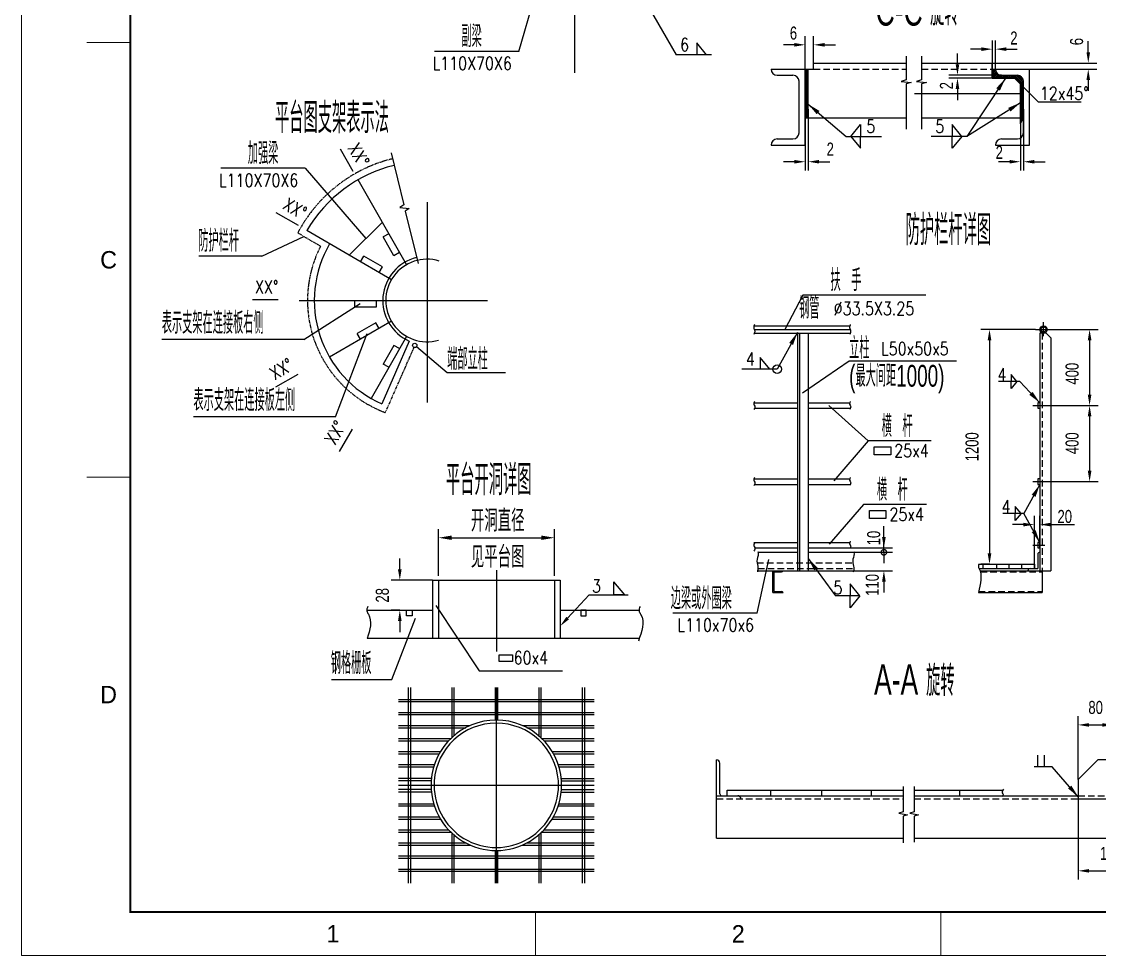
# Model space of a CAD drawing. Extents: x 148 to 221443, y -36682 to 6758.
# Drawn here: x 127405 to 132360, y -23503 to -19207 of the extents above; entities that cross this region are included whole.
import ezdxf
from ezdxf.enums import TextEntityAlignment as Align

# ---------------------------------------------------------------- set-up
doc = ezdxf.new("R2010")
doc.units = 0
doc.header["$LTSCALE"] = 10
doc.header["$MEASUREMENT"] = 0
doc.linetypes.add('HIDDENX2', pattern=[0.75, 0.5, -0.25])
doc.linetypes.add('PHANTOM', pattern=[2.5, 1.25, -0.25, 0.25, -0.25, 0.25, -0.25])
for name, color, linetype in [('1', 1, 'Continuous'), ('2', 4, 'Continuous'), ('3', 255, 'Continuous'), ('6', 4, 'PHANTOM'), ('9', 6, 'Continuous'), ('WHITE', 7, 'Continuous')]:
    doc.layers.add(name, color=color, linetype=linetype)
doc.layers.add('2（细实线）', color=3, linetype='Continuous', lineweight=20)
doc.layers.add('图框层', color=7, linetype='Continuous', lineweight=15)
doc.styles.add('DHZ', font='ascii.shx', dxfattribs={"width": 0.65, "height": 5, "bigfont": 'lytxt.shx'})
doc.styles.add('HZ', font='ROMS.SHX', dxfattribs={"width": 0.75, "bigfont": 'GBCBIG.SHX'})
doc.styles.get("Standard").update_dxf_attribs({"font": 'wison_e.shx', "width": 0.75, "bigfont": 'wison_c.shx'})
doc.styles.add('XW', font='ROMANS.shx', dxfattribs={"width": 0.85})
doc.dimstyles.new('DIM1', dxfattribs={"dimscale": 20, "dimtxt": 3, "dimasz": 2.5, "dimexe": 2, "dimexo": 0, "dimgap": 1, "dimtad": 0, "dimdec": 0, "dimzin": 0, "dimdsep": 46, "dimtxsty": 'Standard', "dimcen": 2, "dimclrd": 3, "dimclre": 3, "dimclrt": 3, "dimadec": 0, "dimazin": 0, "dimtfac": 0.666667, "dimtdec": 0, "dimtofl": 0, "dimtmove": 2, "dimatfit": 1, "dimfxl": 2, "dimtvp": 1.333333, "dimtolj": 1, "dimtzin": 0, "dimarcsym": 0})

# ---------------------------------------------------------------- blocks, each defined once
blk = doc.blocks.new('*D1471')
at = {"layer": '2', "color": 3, "lineweight": -2}
for p, q in [((132262.8, -22782.9), (132262.8, -23153.4)), ((132562.8, -22962.9), (132562.8, -23153.4)), ((132312.8, -23113.4), (132512.8, -23113.4))]:
    blk.add_line(p, q, dxfattribs=at)
at = {"layer": '2', "color": 3}
for points in [[(132312.8, -23105), (132312.8, -23121.7), (132262.8, -23113.4)], [(132512.8, -23121.7), (132512.8, -23105), (132562.8, -23113.4)]]:
    blk.add_solid(points, dxfattribs=at)
at = {"layer": 'Defpoints', "color": 0}
for p in [(132262.8, -22782.9), (132562.8, -22962.9), (132562.8, -23113.4)]:
    blk.add_point(p, dxfattribs=at)
at = {"layer": '2', "color": 3, "insert": (132412.8, -23033.4), "char_height": 60, "attachment_point": 5}
blk.add_mtext('\\A1;150', dxfattribs=at)
blk = doc.blocks.new('*D1473')
at = {"layer": '2', "color": 3, "lineweight": -2}
for p, q in [((132262.8, -22692.9), (132262.8, -22402.2)), ((132312.8, -22442.2), (132372.8, -22442.2)), ((132422.8, -22602.9), (132422.8, -22402.2))]:
    blk.add_line(p, q, dxfattribs=at)
at = {"layer": '2', "color": 3}
for points in [[(132312.8, -22433.9), (132312.8, -22450.6), (132262.8, -22442.2)], [(132372.8, -22450.6), (132372.8, -22433.9), (132422.8, -22442.2)]]:
    blk.add_solid(points, dxfattribs=at)
at = {"layer": 'Defpoints', "color": 0}
for p in [(132422.8, -22442.2), (132422.8, -22602.9), (132262.8, -22692.9)]:
    blk.add_point(p, dxfattribs=at)
at = {"layer": '2', "color": 3, "insert": (132342.8, -22362.2), "char_height": 60, "attachment_point": 5}
blk.add_mtext('\\A1;80', dxfattribs=at)
blk = doc.blocks.new('*D1475')
at = {"layer": '2', "color": 3, "lineweight": -2}
for p, q in [((129143.6, -21726.8), (129143.6, -21676.8)), ((129294.6, -21776.8), (129103.6, -21776.8)), ((129143.6, -21914.9), (129103.6, -21914.9)), ((129143.6, -21964.9), (129143.6, -22014.9))]:
    blk.add_line(p, q, dxfattribs=at)
at = {"layer": '2', "color": 3}
for points in [[(129135.2, -21726.8), (129151.9, -21726.8), (129143.6, -21776.8)], [(129151.9, -21964.9), (129135.2, -21964.9), (129143.6, -21914.9)]]:
    blk.add_solid(points, dxfattribs=at)
at = {"layer": 'Defpoints', "color": 0}
for p in [(129294.6, -21776.8), (129143.6, -21914.9), (129143.6, -21914.9)]:
    blk.add_point(p, dxfattribs=at)
at = {"layer": '2', "color": 3, "insert": (129063.6, -21845.9), "char_height": 60, "attachment_point": 5, "rotation": 90}
blk.add_mtext('\\A1;28', dxfattribs=at)
blk = doc.blocks.new('*D1481')
at = {"layer": '2', "color": 3, "lineweight": -2}
for p, q in [((132143.4, -20623.1), (132354.9, -20623.1)), ((132314.9, -20673.1), (132314.9, -20923.1)), ((132109.3, -20973.1), (132354.9, -20973.1))]:
    blk.add_line(p, q, dxfattribs=at)
at = {"layer": '2', "color": 3}
for points in [[(132323.3, -20673.1), (132306.6, -20673.1), (132314.9, -20623.1)], [(132306.6, -20923.1), (132323.3, -20923.1), (132314.9, -20973.1)]]:
    blk.add_solid(points, dxfattribs=at)
at = {"layer": 'Defpoints', "color": 0}
for p in [(132143.4, -20623.1), (132109.3, -20973.1), (132314.9, -20973.1)]:
    blk.add_point(p, dxfattribs=at)
at = {"layer": '2', "color": 3, "insert": (132234.9, -20826.7), "char_height": 60, "attachment_point": 5, "rotation": 90}
blk.add_mtext('\\A1;400', dxfattribs=at)
blk = doc.blocks.new('*D1482')
at = {"layer": '2', "color": 3, "lineweight": -2}
for p, q in [((132066.7, -20623.1), (131814.8, -20623.1)), ((131854.8, -20673.1), (131854.8, -21653.1)), ((131854.8, -21703.1), (131814.8, -21703.1))]:
    blk.add_line(p, q, dxfattribs=at)
at = {"layer": '2', "color": 3}
for points in [[(131863.1, -20673.1), (131846.4, -20673.1), (131854.8, -20623.1)], [(131846.4, -21653.1), (131863.1, -21653.1), (131854.8, -21703.1)]]:
    blk.add_solid(points, dxfattribs=at)
at = {"layer": 'Defpoints', "color": 0}
for p in [(132066.7, -20623.1), (131854.8, -21703.1), (131854.8, -21703.1)]:
    blk.add_point(p, dxfattribs=at)
at = {"layer": '2', "color": 3, "insert": (131774.8, -21163.1), "char_height": 60, "attachment_point": 5, "rotation": 90}
blk.add_mtext('\\A1;1200', dxfattribs=at)
blk = doc.blocks.new('*D1483')
at = {"layer": '2', "color": 3, "lineweight": -2}
for p, q in [((132109.3, -20973.1), (132354.9, -20973.1)), ((132314.9, -21023.1), (132314.9, -21273.1)), ((132109.3, -21323.1), (132354.9, -21323.1))]:
    blk.add_line(p, q, dxfattribs=at)
at = {"layer": '2', "color": 3}
for points in [[(132323.3, -21023.1), (132306.6, -21023.1), (132314.9, -20973.1)], [(132306.6, -21273.1), (132323.3, -21273.1), (132314.9, -21323.1)]]:
    blk.add_solid(points, dxfattribs=at)
at = {"layer": 'Defpoints', "color": 0}
for p in [(132109.3, -20973.1), (132109.3, -21323.1), (132314.9, -21323.1)]:
    blk.add_point(p, dxfattribs=at)
at = {"layer": '2', "color": 3, "insert": (132234.9, -21146.7), "char_height": 60, "attachment_point": 5, "rotation": 90}
blk.add_mtext('\\A1;400', dxfattribs=at)
blk = doc.blocks.new('_DotSmall')
at = {"layer": 'WHITE', "color": 0, "const_width": 0.5}
blk.add_lwpolyline([(-0.0625, 0, 1), (0.0625, 0, 1)], format="xyb", close=True, dxfattribs=at)
blk = doc.blocks.new('*D1484')
at = {"layer": '2', "color": 3, "lineweight": -2}
for p, q in [((131369.2, -21648.1), (131369.2, -21598.1)), ((131231.3, -21648.1), (131409.2, -21648.1)), ((131229.5, -21733.1), (131409.2, -21733.1)), ((131369.2, -21783.1), (131369.2, -21833.1))]:
    blk.add_line(p, q, dxfattribs=at)
at = {"layer": '2', "color": 3}
blk.add_solid([(131377.5, -21783.1), (131360.8, -21783.1), (131369.2, -21733.1)], dxfattribs=at)
at = {"layer": 'Defpoints', "color": 0}
for p in [(131231.3, -21648.1), (131229.5, -21733.1), (131369.2, -21733.1)]:
    blk.add_point(p, dxfattribs=at)
at = {"layer": '2', "color": 3, "lineweight": -2, "xscale": 50, "yscale": 50, "zscale": 50, "rotation": 270}
blk.add_blockref('_DotSmall', (131369.2, -21648.1), dxfattribs=at)
at = {"layer": '2', "color": 3, "insert": (131316.1, -21798.2), "char_height": 60, "attachment_point": 5, "rotation": 90}
blk.add_mtext('\\A1;110', dxfattribs=at)
blk = doc.blocks.new('*D1485')
at = {"layer": '2', "color": 3, "linetype": 'Continuous', "lineweight": -2}
for p, q in [((132060.9, -21723.1), (132060.9, -21480.8)), ((132086.5, -21629.8), (132086.5, -21480.8)), ((132010.9, -21520.8), (131960.9, -21520.8)), ((132136.5, -21520.8), (132186.5, -21520.8))]:
    blk.add_line(p, q, dxfattribs=at)
at = {"layer": '2', "color": 3}
for points in [[(132010.9, -21529.1), (132010.9, -21512.4), (132060.9, -21520.8)], [(132136.5, -21512.4), (132136.5, -21529.1), (132086.5, -21520.8)]]:
    blk.add_solid(points, dxfattribs=at)
at = {"layer": 'Defpoints', "color": 0}
for p in [(132086.5, -21520.8), (132086.5, -21629.8), (132060.9, -21723.1)]:
    blk.add_point(p, dxfattribs=at)
at = {"layer": '2', "color": 3, "insert": (132200.8, -21483.8), "char_height": 60, "attachment_point": 5}
blk.add_mtext('\\A1;20', dxfattribs=at)
blk = doc.blocks.new('*D1486')
at = {"layer": '2', "color": 3, "lineweight": -2}
for p, q in [((131369.2, -21578.2), (131369.2, -21528.2)), ((131215.2, -21628.2), (131409.2, -21628.2)), ((131231.3, -21648.1), (131409.2, -21648.1)), ((131369.2, -21648.1), (131369.2, -21698.1))]:
    blk.add_line(p, q, dxfattribs=at)
at = {"layer": '2', "color": 3}
blk.add_solid([(131360.8, -21578.2), (131377.5, -21578.2), (131369.2, -21628.2)], dxfattribs=at)
at = {"layer": 'Defpoints', "color": 0}
for p in [(131215.2, -21628.2), (131231.3, -21648.1), (131369.2, -21628.2)]:
    blk.add_point(p, dxfattribs=at)
at = {"layer": '2', "color": 3, "lineweight": -2, "xscale": 50, "yscale": 50, "zscale": 50, "rotation": 90}
blk.add_blockref('_DotSmall', (131369.2, -21648.1), dxfattribs=at)
at = {"layer": '2', "color": 3, "insert": (131322.5, -21582.7), "char_height": 60, "attachment_point": 5, "rotation": 90}
blk.add_mtext('\\A1;10', dxfattribs=at)
blk = doc.blocks.new('*D1487')
at = {"layer": '2', "color": 3, "lineweight": -2}
for p, q in [((132010.8, -19610.3), (132010.8, -19891.7)), ((131996.8, -19635.8), (131996.8, -19891.7)), ((131946.8, -19851.7), (131896.8, -19851.7)), ((132060.8, -19851.7), (132110.8, -19851.7))]:
    blk.add_line(p, q, dxfattribs=at)
at = {"layer": '2', "color": 3}
for points in [[(131946.8, -19860), (131946.8, -19843.4), (131996.8, -19851.7)], [(132060.8, -19843.4), (132060.8, -19860), (132010.8, -19851.7)]]:
    blk.add_solid(points, dxfattribs=at)
at = {"layer": 'Defpoints', "color": 0}
for p in [(132010.8, -19610.3), (131996.8, -19635.8), (132010.8, -19851.7)]:
    blk.add_point(p, dxfattribs=at)
at = {"layer": '2', "color": 3, "insert": (131899.6, -19808.6), "char_height": 60, "attachment_point": 5}
blk.add_mtext('\\A1;2', dxfattribs=at)
blk = doc.blocks.new('*D1488')
at = {"layer": '2', "color": 3, "lineweight": -2}
for p, q in [((131867.8, -19425.8), (131867.8, -19293.9)), ((131882.1, -19429.9), (131882.1, -19293.9)), ((131817.8, -19333.9), (131767.8, -19333.9)), ((131932.1, -19333.9), (131982.1, -19333.9))]:
    blk.add_line(p, q, dxfattribs=at)
at = {"layer": '2', "color": 3}
for points in [[(131817.8, -19342.2), (131817.8, -19325.5), (131867.8, -19333.9)], [(131932.1, -19325.5), (131932.1, -19342.2), (131882.1, -19333.9)]]:
    blk.add_solid(points, dxfattribs=at)
at = {"layer": 'Defpoints', "color": 0}
for p in [(131882.1, -19333.9), (131867.8, -19425.8), (131882.1, -19429.9)]:
    blk.add_point(p, dxfattribs=at)
at = {"layer": '2', "color": 3, "insert": (131966.7, -19282.6), "char_height": 60, "attachment_point": 5}
blk.add_mtext('\\A1;2', dxfattribs=at)
blk = doc.blocks.new('*D1489')
at = {"layer": '2', "color": 3, "lineweight": -2}
for p, q in [((131707.5, -19403.8), (131707.5, -19353.8)), ((131909.8, -19453.8), (131667.5, -19453.8)), ((131876.2, -19467.8), (131667.5, -19467.8)), ((131707.5, -19517.8), (131707.5, -19567.8))]:
    blk.add_line(p, q, dxfattribs=at)
at = {"layer": '2', "color": 3}
for points in [[(131699.1, -19403.8), (131715.8, -19403.8), (131707.5, -19453.8)], [(131715.8, -19517.8), (131699.1, -19517.8), (131707.5, -19467.8)]]:
    blk.add_solid(points, dxfattribs=at)
at = {"layer": 'Defpoints', "color": 0}
for p in [(131707.5, -19467.8), (131876.2, -19467.8), (131909.8, -19453.8)]:
    blk.add_point(p, dxfattribs=at)
at = {"layer": '2', "color": 3, "insert": (131656.6, -19501.9), "char_height": 60, "attachment_point": 5, "rotation": 90}
blk.add_mtext('\\A1;2', dxfattribs=at)
blk = doc.blocks.new('*D1490')
at = {"layer": '2', "color": 3, "lineweight": -2}
for p, q in [((131021.3, -19610.3), (131021.3, -19891.7)), ((131007.3, -19635.8), (131007.3, -19891.7)), ((130957.3, -19851.7), (130907.3, -19851.7)), ((131071.3, -19851.7), (131121.3, -19851.7))]:
    blk.add_line(p, q, dxfattribs=at)
at = {"layer": '2', "color": 3}
for points in [[(130957.3, -19860), (130957.3, -19843.4), (131007.3, -19851.7)], [(131071.3, -19843.4), (131071.3, -19860), (131021.3, -19851.7)]]:
    blk.add_solid(points, dxfattribs=at)
at = {"layer": 'Defpoints', "color": 0}
for p in [(131021.3, -19610.3), (131007.3, -19635.8), (131021.3, -19851.7)]:
    blk.add_point(p, dxfattribs=at)
at = {"layer": '2', "color": 3, "insert": (131122.6, -19793.5), "char_height": 60, "attachment_point": 5}
blk.add_mtext('\\A1;2', dxfattribs=at)
blk = doc.blocks.new('*D1491')
at = {"layer": '2', "color": 3, "lineweight": -2}
for p, q in [((131007.3, -19425.8), (131007.3, -19273.9)), ((131046.2, -19397.8), (131046.2, -19273.9)), ((130957.3, -19313.9), (130907.3, -19313.9)), ((131096.2, -19313.9), (131146.2, -19313.9))]:
    blk.add_line(p, q, dxfattribs=at)
at = {"layer": '2', "color": 3}
for points in [[(130957.3, -19322.2), (130957.3, -19305.6), (131007.3, -19313.9)], [(131096.2, -19305.6), (131096.2, -19322.2), (131046.2, -19313.9)]]:
    blk.add_solid(points, dxfattribs=at)
at = {"layer": 'Defpoints', "color": 0}
for p in [(131046.2, -19313.9), (131007.3, -19425.8), (131046.2, -19397.8)]:
    blk.add_point(p, dxfattribs=at)
at = {"layer": '2', "color": 3, "insert": (130953.4, -19260.3), "char_height": 60, "attachment_point": 5}
blk.add_mtext('\\A1;6', dxfattribs=at)
blk = doc.blocks.new('*D1492')
at = {"layer": '2', "color": 3, "lineweight": -2}
for p, q in [((132308.8, -19347.8), (132308.8, -19297.8)), ((131867.8, -19397.8), (132348.8, -19397.8)), ((132038.8, -19425.8), (132348.8, -19425.8)), ((132308.8, -19475.8), (132308.8, -19525.8))]:
    blk.add_line(p, q, dxfattribs=at)
at = {"layer": '2', "color": 3}
for points in [[(132300.5, -19347.8), (132317.1, -19347.8), (132308.8, -19397.8)], [(132317.1, -19475.8), (132300.5, -19475.8), (132308.8, -19425.8)]]:
    blk.add_solid(points, dxfattribs=at)
at = {"layer": 'Defpoints', "color": 0}
for p in [(131867.8, -19397.8), (132038.8, -19425.8), (132308.8, -19425.8)]:
    blk.add_point(p, dxfattribs=at)
at = {"layer": '2', "color": 3, "insert": (132255.4, -19299.2), "char_height": 60, "attachment_point": 5, "rotation": 90}
blk.add_mtext('\\A1;6', dxfattribs=at)
blk = doc.blocks.new('a2')
for p, q in [((15326.09, 9916.74), (15336.09, 9916.74)), ((15326.09, 9816.74), (15336.09, 9816.74)), ((15429.25, 9706.74), (15429.25, 9716.74)), ((15522.42, 9706.74), (15522.42, 9716.74))]:
    blk.add_line(p, q)
at = {"layer": '图框层', "ltscale": 10}
blk.add_lwpolyline([(15311.09, 10126.74), (15905.09, 10126.74), (15905.09, 9706.74), (15311.09, 9706.74)], close=True, dxfattribs=at)
at = {"layer": '图框层', "ltscale": 10, "const_width": 0.5}
blk.add_lwpolyline([(15336.09, 10116.74), (15895.09, 10116.74), (15895.09, 9716.74), (15336.09, 9716.74)], close=True, dxfattribs=at)
at = {"style": 'HZ'}
for s, p in [('C', (15331.09, 9866.74)), ('D', (15331.09, 9766.74)), ('1', (15382.67, 9711.74)), ('2', (15475.84, 9711.74))]:
    blk.add_text(s, height=4, dxfattribs=at).set_placement(p, align=Align.MIDDLE)

msp = doc.modelspace()

# ---------------------------------------------------------------- hatches: boundary and pattern name
at = {"layer": '2', "linetype": 'Continuous'}
h = msp.add_hatch(dxfattribs=at)
h.set_pattern_fill('ANSI37', color=256, scale=50, style=0)
h.set_pattern_definition([(45, (114305.769, -11955.055), (-4.4194174, 4.4194174), []), (135, (114305.769, -11955.055), (-4.4194174, -4.4194174), [])])
h.paths.add_polyline_path([(131007.2658, -19649.8032), (131021.2658, -19649.8032), (131021.2658, -19425.8032), (131007.2658, -19425.8032)])
h = msp.add_hatch(dxfattribs=at)
h.set_pattern_fill('ANSI37', color=256, scale=50, style=0)
h.set_pattern_definition([(135, (150583.439, -5535.8394), (4.4194174, 4.4194174), []), (45, (150583.439, -5535.8394), (4.4194174, -4.4194174), [])])
h.paths.add_polyline_path([(131909.7577, -19453.8032, -0.414213562), (131881.7577, -19425.8032), (131867.7577, -19425.8032), (131867.7577, -19467.8032), (131969.7577, -19467.8032), (131996.7577, -19494.8032), (132010.7577, -19508.8032), (132010.7577, -19481.8032, 0.414213562), (131982.7577, -19453.8032)])
h = msp.add_hatch(dxfattribs=at)
h.set_pattern_fill('ANSI37', color=256, scale=50, style=0)
h.set_pattern_definition([(45, (131565.9757, -24076.636), (-4.419417, 4.419417), []), (135, (131565.9757, -24076.636), (-4.419417, -4.419417), [])])
h.paths.add_polyline_path([(132010.7577, -19508.8032), (131996.7577, -19494.8032), (131996.7577, -19677.8032), (132010.7577, -19649.8032)])

# ---------------------------------------------------------------- linework, layer by layer
at = {"linetype": 'Continuous'}
for p, q in [((130850.2658, -19425.8032), (131007.2658, -19425.8032)), ((131007.2658, -19425.8032), (131021.2658, -19425.8032)), ((131007.2658, -19774.9665), (131007.2658, -19425.8032)), ((131021.2658, -19425.8032), (131046.1543, -19425.8032)), ((131021.2658, -19649.8032), (131021.2658, -19425.8032)), ((131046.1543, -19397.8032), (131472.3031, -19397.8032)), ((131046.1543, -19425.8032), (131046.1543, -19397.8032)), ((131542.6857, -19397.8032), (131867.7577, -19397.8032)), ((131867.7577, -19467.8032), (131867.7577, -19397.8032)), ((131867.7577, -19425.8032), (132038.7577, -19425.8032)), ((132038.7577, -19774.9665), (132038.7577, -19425.8032)), ((130878.2658, -19453.8032), (130951.2658, -19453.8032)), ((131867.7577, -19467.8032), (131969.7577, -19467.8032)), ((131909.7577, -19453.8032), (131982.7577, -19453.8032)), ((131969.7577, -19467.8032), (131996.7577, -19494.8032)), ((130979.2658, -19718.9665), (130979.2658, -19481.8032)), ((131996.7577, -19677.8032), (131996.7577, -19494.8032)), ((132010.7577, -19718.9665), (132010.7577, -19481.8032)), ((131007.2658, -19649.8032), (131472.3031, -19649.8032)), ((131542.6857, -19649.8032), (131996.7577, -19649.8032)), ((131996.7577, -19677.8032), (132010.7577, -19649.8032)), ((130878.2658, -19746.9665), (130951.2658, -19746.9665)), ((131909.7577, -19746.9665), (131982.7577, -19746.9665)), ((130850.2658, -19774.9665), (131007.2658, -19774.9665)), ((131881.7577, -19774.9665), (132038.7577, -19774.9665)), ((129174.9846, -20325.0411), (128951.979, -19934.451)), ((129105.0009, -20394.4297), (128716.3296, -20168.0965)), ((129063.4818, -20129.7461), (128910.6653, -20281.2631)), ((129093.7286, -20182.7226), (129067.4761, -20197.7113)), ((129116.6118, -20283.7715), (129067.4761, -20197.7113)), ((128963.3816, -20311.9611), (128978.5939, -20285.8377)), ((129064.2313, -20335.7065), (128978.5939, -20285.8377)), ((129142.8642, -20268.7828), (129116.6118, -20283.7715)), ((129049.019, -20361.83), (129064.2313, -20335.7065)), ((128750.4183, -20490.0417), (129079.1909, -20490.0417)), ((128935.6142, -20489.9342), (128935.5815, -20520.1641)), ((129034.7135, -20490.0417), (129034.6807, -20520.2716)), ((129034.6807, -20520.2716), (128935.5815, -20520.1641)), ((129105.0009, -20585.6537), (128820.8895, -20751.099)), ((129033.8066, -20592.1299), (128948.1692, -20641.9988)), ((129049.019, -20618.2534), (129033.8066, -20592.1299)), ((130771.7953, -20606.3705), (131212.6349, -20606.3705)), ((128963.3816, -20668.1222), (128948.1692, -20641.9988)), ((129174.9846, -20655.0422), (129011.9718, -20940.5562)), ((130773.9847, -20639.8705), (131214.8243, -20639.8705)), ((130971.6119, -20639.8705), (130971.6119, -21733.1205)), ((130981.6119, -20639.8705), (130981.6119, -21733.1205)), ((131021.6119, -20639.8705), (131021.6119, -21733.1205)), ((132086.5352, -20639.8705), (132086.5352, -21733.1205)), ((132114.6495, -20639.8705), (132086.5352, -20639.8705)), ((132114.6495, -20639.8705), (132136.5352, -20661.7563)), ((132136.5352, -20661.7563), (132136.5352, -21733.1205)), ((129187.2326, -20676.5356), (129060.4724, -20964.975)), ((129116.6118, -20696.3118), (129067.4761, -20782.372)), ((129142.8642, -20711.3005), (129116.6118, -20696.3118)), ((129093.7286, -20797.3607), (129067.4761, -20782.372)), ((130771.2463, -20960.6205), (130971.6119, -20960.6205)), ((131021.6119, -20960.6205), (131212.0859, -20960.6205)), ((130774.4026, -20985.6205), (130971.6119, -20985.6205)), ((131021.6119, -20985.6205), (131215.2422, -20985.6205)), ((130771.2463, -21310.6205), (130971.6119, -21310.6205)), ((130774.4026, -21335.6205), (130971.6119, -21335.6205)), ((131021.6119, -21310.6205), (131212.0859, -21310.6205)), ((131021.6119, -21335.6205), (131215.2422, -21335.6205)), ((130771.2463, -21603.2353), (130971.6119, -21603.2353)), ((131021.6119, -21603.2353), (131212.0859, -21603.2353)), ((130774.4026, -21628.2353), (130971.6119, -21628.2353)), ((130790.4344, -21648.1205), (130971.6119, -21648.1205)), ((131021.6119, -21628.2353), (131215.2422, -21628.2353)), ((131021.6119, -21648.1205), (131231.2741, -21648.1205)), ((131804.4406, -21703.1205), (132060.9122, -21703.1205)), ((131824.764, -21703.1205), (131824.764, -21723.1205)), ((131887.248, -21703.1205), (131887.248, -21723.1205)), ((131943.3244, -21703.1205), (131943.3244, -21723.1205)), ((132001.5936, -21703.1205), (132001.5936, -21723.1205)), ((132060.9122, -21703.1205), (132060.9122, -21723.1205)), ((132076.5352, -21658.1205), (132076.5352, -21723.1205)), ((130788.313, -21733.1205), (131229.5397, -21733.1205)), ((130857.8818, -21833.1205), (130857.8818, -21733.1205)), ((130862.8818, -21738.1205), (130898.9418, -21738.1205)), ((130862.8818, -21738.1205), (130862.8818, -21828.1205)), ((131807.2635, -21723.1205), (132076.5352, -21723.1205)), ((131811.7588, -21733.1205), (132096.5352, -21733.1205)), ((132086.5352, -21733.1205), (132136.5352, -21733.1205)), ((132096.5352, -21733.1205), (132096.5352, -21833.1205)), ((129294.6348, -21776.8464), (129294.6348, -22043.513)), ((129294.6348, -21776.8464), (129881.3014, -21776.8464)), ((129321.3014, -21776.8464), (129321.3014, -22043.513)), ((129854.6348, -21776.8464), (129854.6348, -22043.513)), ((129881.3014, -21776.8464), (129881.3014, -22043.513)), ((130857.8818, -21833.1205), (130905.8818, -21833.1205)), ((130862.8818, -21828.1205), (130898.9418, -21828.1205)), ((130862.8818, -21828.1205), (130898.9418, -21828.1205)), ((131803.9214, -21833.1205), (132096.5352, -21833.1205)), ((128991.456, -21914.9007), (129294.6348, -21914.9007)), ((129881.3014, -21914.9007), (130243.2462, -21914.9007)), ((128993.8823, -22043.513), (130246.2206, -22043.513)), ((129182.2843, -22270.3767), (129182.2843, -22687.9301)), ((129192.2843, -22270.3767), (129192.2843, -22687.9301)), ((129382.2843, -22270.3767), (129382.2843, -22500.8981)), ((129392.2843, -22270.3767), (129392.2843, -22491.9498)), ((129582.2843, -22270.3767), (129582.2843, -22419.9718)), ((129592.2843, -22270.3767), (129592.2843, -22419.9718)), ((129782.2843, -22270.3767), (129782.2843, -22491.9498)), ((129792.2843, -22270.3767), (129792.2843, -22500.8981)), ((129982.2843, -22270.3767), (129982.2843, -22751.9301)), ((129992.2843, -22270.3767), (129992.2843, -22751.9301)), ((129137.7309, -22324.9301), (130036.8377, -22324.9301)), ((129137.7309, -22334.9301), (130036.8377, -22334.9301)), ((129137.7309, -22384.9301), (130036.8377, -22384.9301)), ((129137.7309, -22394.9301), (130036.8377, -22394.9301)), ((129137.7309, -22444.9301), (129467.3885, -22444.9301)), ((129707.1801, -22444.9301), (130036.8377, -22444.9301)), ((129137.7309, -22454.9301), (129446.6607, -22454.9301)), ((129727.9079, -22454.9301), (130036.8377, -22454.9301)), ((129137.7309, -22504.9301), (129378.0595, -22504.9301)), ((129137.7309, -22514.9301), (129368.2523, -22514.9301)), ((129796.509, -22504.9301), (130036.8377, -22504.9301)), ((129806.3162, -22514.9301), (130036.8377, -22514.9301)), ((129137.7309, -22564.9301), (129330.4283, -22564.9301)), ((129137.7309, -22574.9301), (129324.6533, -22574.9301)), ((129844.1403, -22564.9301), (130036.8377, -22564.9301)), ((129849.9152, -22574.9301), (130036.8377, -22574.9301)), ((129137.7309, -22624.9301), (129302.7232, -22624.9301)), ((129137.7309, -22634.9301), (129299.5778, -22634.9301)), ((129871.8453, -22624.9301), (130036.8377, -22624.9301)), ((129874.9907, -22634.9301), (130036.8377, -22634.9301)), ((130599.9938, -22962.8623), (130599.9938, -22602.8623)), ((130614.9923, -22759.8623), (130614.9923, -22617.8607)), ((132262.8217, -22692.8623), (132352.8217, -22602.8623)), ((132422.8217, -22602.8623), (132352.8217, -22602.8623)), ((129288.9958, -22687.9301), (129137.7309, -22687.9301)), ((129182.2843, -22687.9301), (129182.2843, -23169.4835)), ((129192.2843, -22687.9301), (129192.2843, -23169.4835)), ((129885.5727, -22687.9301), (130036.8377, -22687.9301)), ((132262.8217, -22692.8623), (132262.8217, -22782.8623)), ((129287.9517, -22699.9301), (129137.7309, -22699.9301)), ((129287.9517, -22739.9301), (129137.7309, -22739.9301)), ((129886.6169, -22699.9301), (130036.8377, -22699.9301)), ((129886.6169, -22739.9301), (130036.8377, -22739.9301)), ((130648.4627, -22767.8623), (130648.4635, -22741.5942)), ((130648.4632, -22741.5942), (131457.9692, -22741.5942)), ((130848.2021, -22741.5942), (130848.2021, -22767.8623)), ((131081.6072, -22741.5942), (131081.6072, -22767.8623)), ((131310.9648, -22741.5942), (131310.9648, -22767.8623)), ((131508.9008, -22741.726), (131916.3515, -22741.726)), ((131717.4501, -22741.726), (131717.4501, -22767.8623)), ((129288.9958, -22751.9301), (129137.7309, -22751.9301)), ((129885.5727, -22751.9301), (130036.8377, -22751.9301)), ((129982.2843, -22751.9301), (129982.2843, -23169.4835)), ((129992.2843, -22751.9301), (129992.2843, -23169.4835)), ((130599.9938, -22767.8623), (131457.9692, -22767.8623)), ((131508.9008, -22767.8623), (132262.8217, -22767.8623)), ((132262.8217, -22782.8623), (132651.0081, -22782.8623)), ((129137.7309, -22804.9301), (129299.5778, -22804.9301)), ((129137.7309, -22814.9301), (129302.7232, -22814.9301)), ((129871.8453, -22814.9301), (130036.8377, -22814.9301)), ((129874.9907, -22804.9301), (130036.8377, -22804.9301)), ((129137.7309, -22864.9301), (129324.6533, -22864.9301)), ((129137.7309, -22874.9301), (129330.4283, -22874.9301)), ((129844.1403, -22874.9301), (130036.8377, -22874.9301)), ((129849.9152, -22864.9301), (130036.8377, -22864.9301)), ((129137.7309, -22924.9301), (129368.2523, -22924.9301)), ((129137.7309, -22934.9301), (129378.0595, -22934.9301)), ((129382.2843, -22938.9621), (129382.2843, -23169.4835)), ((129792.2843, -22938.9621), (129792.2843, -23169.4835)), ((129796.509, -22934.9301), (130036.8377, -22934.9301)), ((129806.3162, -22924.9301), (130036.8377, -22924.9301)), ((129137.7309, -22984.9301), (129446.6607, -22984.9301)), ((129392.2843, -22947.9104), (129392.2843, -23169.4835)), ((129727.9079, -22984.9301), (130036.8377, -22984.9301)), ((129782.2843, -22947.9104), (129782.2843, -23169.4835)), ((130599.9938, -22962.8623), (131457.9692, -22962.8623)), ((131508.9008, -22962.8623), (132562.8217, -22962.8623)), ((129137.7309, -22994.9301), (129467.3885, -22994.9301)), ((129582.2843, -23019.8884), (129582.2843, -23169.4835)), ((129592.2843, -23019.8884), (129592.2843, -23169.4835)), ((129707.1801, -22994.9301), (130036.8377, -22994.9301)), ((129137.7309, -23044.9301), (130036.8377, -23044.9301)), ((129137.7309, -23054.9301), (130036.8377, -23054.9301)), ((129137.7309, -23104.9301), (130036.8377, -23104.9301)), ((129137.7309, -23114.9301), (130036.8377, -23114.9301))]:
    msp.add_line(p, q, dxfattribs=at)
for points in [[(132086.5352, -20960.6205), (132076.5352, -20960.6205), (132076.5352, -20985.6205), (132086.5352, -20985.6205)], [(132086.5352, -21310.6205), (132076.5352, -21310.6205), (132076.5352, -21335.6205), (132086.5352, -21335.6205)], [(132086.5352, -21603.2353), (132076.5352, -21603.2353), (132076.5352, -21628.2353), (132086.5352, -21628.2353)]]:
    msp.add_lwpolyline(points, dxfattribs=at)
for points in [[(129175.0147, -21914.9007), (129200.6814, -21914.9007), (129200.6814, -21940.5673), (129175.0147, -21940.5673)], [(130000.9215, -21914.9007), (129975.2548, -21914.9007), (129975.2548, -21940.5673), (130000.9215, -21940.5673)]]:
    msp.add_lwpolyline(points, close=True, dxfattribs=at)
for centre, radius in [((132103.4475, -20623.1205), 16.75), ((132103.4475, -20623.1205), 11.75), ((129212.3398, -20696.2931), 10)]:
    msp.add_circle(centre, radius, dxfattribs=at)
for centre, radius, start, end in [((130878.2658, -19425.8032), 28, 180, 270), ((131909.7577, -19425.8032), 28, 180, 270), ((130951.2658, -19481.8032), 28, 0, 90), ((131982.7577, -19481.8032), 28, 0, 90), ((130951.2658, -19718.9665), 28, 270, 0), ((131982.7577, -19718.9665), 28, 270, 0), ((130878.2658, -19774.9665), 28, 90, 180), ((131909.7577, -19774.9665), 28, 90, 180), ((129269.1909, -20490.0417), 639.769, 103.7240027, 149.7866702), ((129269.1909, -20490.0417), 518.7727, 149.7866702, 246.2759973), ((129269.1909, -20490.0417), 203.7085, 103.7240027, 246.2759973), ((132086.5352, -21658.1205), 10, 90, 180), ((130897.0084, -21728.1205), 10.1852, 280.9424989, 330.599649), ((132041.4353, -21733.1205), 10, 90, 180), ((130897.0084, -21838.1205), 10.1852, 29.400351, 79.0575011), ((129587.2843, -22719.9301), 300, 3.8225537, 176.1774463), ((129587.2843, -22719.9301), 286, 4.0099707, 175.9900293), ((130599.9938, -22617.8607), 14.9985, 0, 90), ((129587.2843, -22719.9301), 300, 176.1774463, 3.8225537), ((129587.2843, -22719.9301), 286, 175.9900293, 4.0099707), ((130622.9923, -22759.8623), 8, 180, 270)]:
    msp.add_arc(centre, radius, start, end, dxfattribs=at)
for p in [(129321.3014, -22043.513), (129321.3014, -22043.513), (129854.6348, -22043.513), (129854.6348, -22043.513)]:
    msp.add_point(p, dxfattribs=at)
at = {"layer": '1', "ltscale": 6}
for p, q in [((129946.6355, -16248.272), (129946.6355, -19442.7676)), ((131510.0849, -19537.8032), (131996.7577, -19537.8032)), ((129269.1909, -20038.2264), (129269.1909, -20959.1985)), ((128680.963, -20490.0417), (129547.4701, -20490.0417)), ((130773.3809, -20623.1205), (131214.2206, -20623.1205)), ((129587.9681, -21731.116), (129587.9681, -22104.2196)), ((129587.2843, -22270.3767), (129587.2843, -23169.4835)), ((129137.7309, -22719.9301), (130036.8377, -22719.9301))]:
    msp.add_line(p, q, dxfattribs=at)
at = {"layer": '1'}
for p, q in [((132103.4475, -20653.7692), (132103.4475, -20589.5304)), ((132066.7177, -20623.1205), (132143.4475, -20623.1205)), ((132053.4959, -20973.1205), (132109.2524, -20973.1205)), ((132053.4959, -21323.1205), (132109.2524, -21323.1205)), ((132053.4959, -21615.7353), (132109.2524, -21615.7353))]:
    msp.add_line(p, q, dxfattribs=at)
at = {"layer": '2', "color": 3}
for p, q in [((129690.4746, -19343.9828), (129923.6712, -18540.9373)), ((130288.0843, -19142.0013), (130413.4587, -19359.6985)), ((129690.4746, -19343.9828), (129302.6794, -19343.9828)), ((130576.334, -19359.6985), (130413.4587, -19359.6985)), ((131928.4364, -19467.8032), (131749.7896, -19735.1394)), ((131996.7577, -19494.8032), (132078.5031, -19576.5485)), ((131021.2658, -19586.6955), (131196.3262, -19735.1394)), ((131996.7577, -19580.2723), (131749.7896, -19735.1394)), ((132078.5031, -19576.5485), (132275.6335, -19576.5485)), ((131196.3262, -19735.1394), (131357.6918, -19735.1394)), ((131749.7896, -19735.1394), (131586.9143, -19735.1394)), ((128929.3226, -19896.2779), (128870.3434, -19793.2388)), ((128708.5671, -19881.9333), (128320.7719, -19881.9333)), ((128708.5671, -19881.9333), (128987.0735, -20205.5046)), ((128677.9745, -20145.7613), (128575.3774, -20086.0165)), ((128509.2434, -20286.5578), (128703.0002, -20196.2075)), ((128509.2434, -20286.5578), (128218.9886, -20286.5578)), ((130995.9938, -20465.845), (130913.8054, -20623.1205)), ((131562.063, -20465.845), (130995.9938, -20465.845)), ((128585.0423, -20487.4944), (128466.3182, -20487.0523)), ((128703.0106, -20670.0879), (128960.7788, -20503.5984)), ((128848.4043, -21025.3762), (128993.6025, -20641.0793)), ((130971.6119, -20637.0875), (130878.8003, -20806.2415)), ((128703.0106, -20670.0879), (128049.6516, -20670.0879)), ((130878.8003, -20806.2415), (130715.925, -20806.2415)), ((131209.8044, -20769.3022), (130994.9666, -20916.632)), ((131702.3708, -20769.3022), (131209.8044, -20769.3022)), ((128675.4272, -20829.91), (128572.3881, -20888.8892)), ((131297.5223, -21135.5595), (131115.9011, -20972.3547)), ((128848.4043, -21025.3762), (128195.0453, -21025.3762)), ((128924.9106, -21081.2581), (128865.1657, -21183.8552)), ((131297.5223, -21135.5595), (131138.6966, -21318.9383)), ((131586.697, -21135.5595), (131297.5223, -21135.5595)), ((131275.6746, -21428.1511), (131116.8489, -21611.5299)), ((131564.8493, -21428.1511), (131275.6746, -21428.1511)), ((129321.3014, -21756.8464), (129321.3014, -21541.2987)), ((129854.6348, -21756.8464), (129854.6348, -21541.2987)), ((129381.3014, -21581.2987), (129794.6348, -21581.2987)), ((130787.1006, -21928.0284), (130839.5184, -21680.7904)), ((131021.6119, -21676.9063), (131147.3071, -21848.3501)), ((129915.2841, -21950.6995), (130014.866, -21843.2432)), ((130014.866, -21843.2432), (130192.8179, -21843.2432)), ((131258.487, -21848.3501), (131147.3071, -21848.3501)), ((129309.7373, -21892.5489), (129507.8617, -22193.4344)), ((130787.1006, -21928.0284), (130398.3248, -21928.0284)), ((129507.8617, -22193.4344), (129890.9024, -22193.4344)), ((132142.1057, -22635.1987), (132060.668, -22635.1987)), ((132262.8217, -22772.8623), (132142.1057, -22635.1987))]:
    msp.add_line(p, q, dxfattribs=at)
at = {"layer": '2', "color": 7}
for p, q in [((130553.6628, -19359.6985), (130509.9281, -19305.0841)), ((130509.9281, -19305.0841), (130509.9281, -19359.6985)), ((130553.6628, -19359.6985), (130509.9281, -19359.6985)), ((131217.4877, -19735.1394), (131261.2225, -19680.525)), ((131261.2225, -19680.525), (131261.2225, -19735.1394)), ((131727.1184, -19735.1394), (131683.3837, -19680.525)), ((131683.3837, -19680.525), (131683.3837, -19735.1394)), ((131217.4877, -19735.1394), (131261.2225, -19789.7538)), ((131261.2225, -19789.7538), (131261.2225, -19735.1394)), ((131683.3837, -19789.7538), (131683.3837, -19735.1394)), ((131727.1184, -19735.1394), (131683.3837, -19789.7538)), ((130800.3963, -20751.6271), (130800.3963, -20806.2415)), ((130844.131, -20806.2415), (130800.3963, -20751.6271)), ((130844.131, -20806.2415), (130800.3963, -20806.2415)), ((130126.2466, -21784.6717), (130126.2466, -21843.2432)), ((130126.2466, -21784.6717), (130177.2853, -21843.2432)), ((131258.487, -21848.3501), (131214.7522, -21793.7357)), ((131214.7522, -21793.7357), (131214.7522, -21848.3501)), ((130177.2853, -21843.2432), (130126.2466, -21843.2432)), ((131258.487, -21848.3501), (131214.7522, -21902.9645)), ((131214.7522, -21902.9645), (131214.7522, -21848.3501)), ((132075.6997, -22580.5843), (132075.6997, -22635.1987)), ((132105.7011, -22580.5843), (132105.7011, -22635.1987))]:
    msp.add_line(p, q, dxfattribs=at)
at = {"layer": '2', "color": 3, "linetype": 'Continuous'}
for p, q in [((129361.6875, -20821.9996), (129219.9904, -20702.7327)), ((129629.2929, -20821.9996), (129361.6875, -20821.9996)), ((132186.5352, -21520.7516), (132245.1813, -21520.7516))]:
    msp.add_line(p, q, dxfattribs=at)
at = {"layer": '2', "linetype": 'Continuous'}
for p, q in [((131993.7237, -20862.5098), (131895.9985, -20862.5098)), ((132086.5352, -20960.6205), (131993.7237, -20862.5098)), ((132086.5352, -21335.8557), (132013.1822, -21469.5455)), ((132013.1822, -21469.5455), (131915.457, -21469.5455)), ((132086.5352, -21603.2353), (132013.1822, -21469.5455))]:
    msp.add_line(p, q, dxfattribs=at)
at = {"layer": '2', "color": 7, "linetype": 'Continuous'}
for p, q in [((131980.121, -20862.5098), (131953.8801, -20829.7411)), ((131953.8801, -20829.7411), (131953.8801, -20862.5098)), ((131980.121, -20862.5098), (131953.8801, -20895.2784)), ((131953.8801, -20895.2784), (131953.8801, -20862.5098)), ((131999.5795, -21469.5455), (131973.3387, -21436.7769)), ((131973.3387, -21436.7769), (131973.3387, -21469.5455)), ((131999.5795, -21469.5455), (131973.3387, -21502.3142)), ((131973.3387, -21502.3142), (131973.3387, -21469.5455))]:
    msp.add_line(p, q, dxfattribs=at)
at = {"layer": '2', "color": 3}
for points in [[(131324.3842, -21162.9904), (131400.3693, -21162.9904), (131400.3693, -21199.8726), (131324.3842, -21199.8726)], [(131302.5365, -21455.582), (131378.5216, -21455.582), (131378.5216, -21492.4642), (131302.5365, -21492.4642)]]:
    msp.add_lwpolyline(points, close=True, dxfattribs=at)
msp.add_lwpolyline([(128830.0441, -22233.0914), (129107.2677, -22233.0914), (129216.1456, -21951.1326)], dxfattribs=at)
at = {"layer": '2', "color": 3, "linetype": 'Continuous'}
msp.add_lwpolyline([(129599.8895, -22119.4005), (129662.4847, -22119.4005), (129662.4847, -22150.6811), (129599.8895, -22150.6811)], close=True, dxfattribs=at)
at = {"layer": '2', "color": 3}
msp.add_circle((130878.8003, -20806.2415), 20, dxfattribs=at)
for points in [[(131885.9305, -19513.413), (131902.5593, -19524.5252), (131927.5815, -19469.0826)], [(131073.3385, -19618.1348), (131060.3273, -19633.3238), (131021.2658, -19586.6955)], [(131940.7308, -19603.9574), (131951.4409, -19620.848), (131996.7577, -19580.2723)], [(130933.983, -20684.8794), (130951.5171, -20694.5), (130971.6119, -20637.0875)], [(129381.3014, -21571.2987), (129381.3014, -21591.2987), (129321.3014, -21581.2987)], [(129794.6348, -21571.2987), (129794.6348, -21591.2987), (129854.6348, -21581.2987)], [(131049.0235, -21731.2074), (131065.1529, -21719.382), (131021.6119, -21676.9063)], [(129909.1725, -21945.0357), (129921.3958, -21956.3632), (129881.3014, -21987.3693)], [(132230.7818, -22721.1569), (132215.7444, -22734.3431), (132262.8217, -22772.8623)]]:
    msp.add_solid(points, dxfattribs=at)
at = {"layer": '2', "linetype": 'Continuous'}
for points in [[(132052.5668, -20910.1612), (132038.0378, -20923.9055), (132086.5352, -20960.6205)], [(132048.9064, -21383.6476), (132066.4404, -21393.2683), (132086.5352, -21335.8557)], [(132048.9064, -21555.4434), (132066.4404, -21545.8228), (132086.5352, -21603.2353)]]:
    msp.add_solid(points, dxfattribs=at)
at = {"layer": '3', "linetype": 'HIDDENX2', "ltscale": 6}
for p, q in [((131046.1543, -19425.8032), (131472.3031, -19425.8032)), ((131542.6857, -19425.8032), (131876.1577, -19425.8032)), ((132096.5352, -20639.8705), (132096.5352, -21733.1205)), ((130786.2896, -21696.9307), (131227.2099, -21696.9307)), ((130790.2476, -21723.1205), (131230.9815, -21723.1205)), ((131813.4082, -21738.1205), (132096.5352, -21738.1205)), ((131805.3127, -21828.1205), (132096.5352, -21828.1205)), ((130599.9938, -22782.8623), (131457.9692, -22782.8623)), ((131508.9008, -22782.8623), (132262.8217, -22782.8623)), ((132262.8217, -22767.8623), (132881.2688, -22767.8623))]:
    msp.add_line(p, q, dxfattribs=at)
msp.add_arc((130696.9953, -22782.8623), 14.9985, 0, 90, dxfattribs=at)
at = {"layer": '6'}
for p, q in [((128779.0599, -20240.499), (128674.3604, -20179.5298)), ((129208.3165, -20705.4481), (129076.5794, -21005.2123))]:
    msp.add_line(p, q, dxfattribs=at)
for radius, start, end in [(671, 103.7240027, 152.4346607), (550, 153.017781, 249.5002784)]:
    msp.add_arc((129269.1909, -20490.0417), radius, start, end, dxfattribs=at)
at = {"layer": '6', "color": 3, "linetype": 'ByBlock'}
msp.add_arc((129269.1909, -20490.0417), 190, 72.9435181, 286.1149443, dxfattribs=at)
at = {"layer": '9'}
for points in [[(131472.3031, -19366.1544), (131472.3031, -19474.7502), (131448.1543, -19483.1965), (131495.2443, -19488.023), (131472.3031, -19494.0561), (131472.3031, -19702.1218)], [(131542.6857, -19366.1544), (131542.6857, -19474.7502), (131518.5369, -19483.1965), (131565.6269, -19488.023), (131542.6857, -19494.0561), (131542.6857, -19702.1218)], [(131457.9692, -22725.6659), (131457.9692, -22841.8526), (131437.2201, -22847.778), (131477.2362, -22855.9254), (131457.9692, -22862.5914), (131457.9692, -22985.161)], [(131508.9008, -22725.1729), (131508.9008, -22841.8526), (131488.1517, -22847.778), (131528.1678, -22855.9254), (131508.9008, -22862.5914), (131508.9008, -22982.1785)]]:
    msp.add_lwpolyline(points, dxfattribs=at)
at = {"layer": '9', "linetype": 'Continuous'}
msp.add_lwpolyline([(129103.1489, -19810.1477), (129161.8721, -20050.6022), (129143.6336, -20062.7768), (129187.2279, -20067.5712), (129168.9894, -20079.7457), (129227.7127, -20320.2002)], dxfattribs=at)
at = {"layer": '9'}
for points in [[(130773.7849, -20600.5032), (130770.8313, -20614.3367), (130775.2617, -20629.8054), (130771.9389, -20645.6703)], [(131214.6245, -20600.5032), (131211.6709, -20614.3367), (131216.1013, -20629.8054), (131212.7785, -20645.6703)], [(130773.7849, -20954.5253), (130770.8313, -20966.3317), (130775.2617, -20975.5554), (130771.9389, -20991.4203)], [(131214.6245, -20954.5253), (131211.6709, -20966.3317), (131216.1013, -20975.5554), (131212.7785, -20991.4203)], [(130773.7849, -21304.5253), (130770.8313, -21316.3317), (130775.2617, -21325.5554), (130771.9389, -21341.4203)], [(131214.6245, -21304.5253), (131211.6709, -21316.3317), (131216.1013, -21325.5554), (131212.7785, -21341.4203)], [(130773.7849, -21605.4346), (130770.8313, -21617.241), (130775.2617, -21626.4647), (130771.9389, -21642.3296)], [(131805.7162, -21703.1205), (131804.0594, -21716.4284), (131805.9923, -21720.8433), (131803.9214, -21833.1205)], [(128996.7138, -21897.6985), (128991.7912, -21917.3758), (128999.1751, -21932.7487), (128993.6371, -22044.1826)], [(130248.504, -21897.6985), (130243.5814, -21917.3758), (130250.9654, -21932.7487), (130240.4107, -22056.4332)], [(131918.4821, -22738.3801), (131913.4472, -22755.1463), (131917.4332, -22761.6465), (131911.9787, -22772.1308)]]:
    msp.add_spline(points, degree=3, dxfattribs=at)
for points, knots in [([(131214.6245, -21597.14), (131212.7187, -21601.1719), (131209.2106, -21608.5939), (131218.4721, -21618.7799), (131216.0747, -21626.4622), (131214.2096, -21630.8257)], [0, 0, 0, 0, 12.170252177, 22.402828891, 35.426332712, 35.426332712, 35.426332712, 35.426332712]), ([(130789.5821, -21644.5892), (130790.5128, -21648.0382), (130793.3788, -21662.4607), (130779.9943, -21687.335), (130792.678, -21715.0961), (130789.278, -21731.4229), (130787.5147, -21737.7229)], [49.555746668, 49.555746668, 49.555746668, 49.555746668, 60.228765751, 94.17342106, 125.000152447, 144.371102764, 144.371102764, 144.371102764, 144.371102764]), ([(131230.1898, -21643.7468), (131231.2368, -21647.4766), (131234.3726, -21662.1742), (131220.8325, -21687.3349), (131233.879, -21715.878), (131229.766, -21732.9637), (131227.6823, -21740.0348)], [48.686793859, 48.686793859, 48.686793859, 48.686793859, 60.228765751, 94.17342106, 125.000152447, 146.740688569, 146.740688569, 146.740688569, 146.740688569])]:
    msp.add_open_spline(points, degree=3, knots=knots, dxfattribs=at)

# ---------------------------------------------------------------- block references
at = {"layer": '2（细实线）', "xscale": 20, "yscale": 20, "zscale": 20}
msp.add_blockref('a2', (-178817.121, -217637.4111), dxfattribs=at)

# ---------------------------------------------------------------- texts
at = {"layer": '2', "color": 3}
for s, height, style, width, p in [('C-C 旋转', 140, 'HZ', 0.65, (131331.3288, -19225.6759)), ('副梁', 100, 'HZ', 0.65, (129426.8569, -19324.612)), ('L110X70X6', 60, 'XW', 0.8, (129294.5563, -19429.2427)), ('平台图支架表示法', 140, 'HZ', 0.65, (128569.7587, -19720.1525)), ('L110X70X6', 60, 'XW', 0.8, (128312.6488, -19967.1931)), ('防护栏杆', 100, 'HZ', 0.65, (128217.0653, -20265.6114)), ('钢管', 100, 'HZ', 0.65, (130979.1956, -20574.4219)), ('表示支架在连接板右侧', 100, 'HZ', 0.65, (128049.4324, -20642.9894)), ('立柱', 100, 'HZ', 0.65, (131209.5471, -20758.8806)), ('(最大间距1000)', 100, 'HZ', 0.65, (131209.3171, -20886.3968)), ('表示支架在连接板左侧', 100, 'HZ', 0.65, (128194.826, -20998.2777)), ('横  杆', 100, 'HZ', 0.65, (131359.0392, -21117.7888)), ('25x4', 60, 'XW', 0.8, (131416.698, -21210.5473)), ('横  杆', 100, 'HZ', 0.65, (131337.1916, -21410.3804)), ('25x4', 60, 'XW', 0.8, (131394.8503, -21503.1388)), ('   3', 59.25333, 'XW', 0.8, (129921.534, -21833.1718)), ('边梁或外圈梁', 100, 'HZ', 0.65, (130389.3451, -21910.2576)), ('L110x70x6', 60, 'XW', 0.8, (130420.2958, -22012.4524)), ('钢格栅板', 100, 'HZ', 0.65, (128826.1202, -22208.2417)), ('60x4', 60, 'XW', 0.8, (129666.9812, -22163.1142)), ('旋转', 140, 'HZ', 0.65, (131563.2653, -22309.4086))]:
    msp.add_text(s, height=height, dxfattribs=dict(at, style=style, width=width)).set_placement(p)
for s, height, style, width, p in [('6', 60, 'XW', 0.8, (130473.4554, -19313.0368)), ('12x45%%D', 60, 'XW', 0.8, (132310.4587, -19537.232)), ('5', 60, 'XW', 0.8, (131329.6951, -19688.4777)), ('4', 60, 'XW', 0.8, (130775.9217, -20759.5798)), ('5', 60, 'XW', 0.8, (131178.2795, -21811.2541)), ('A-A', 140, 'HZ', 0.65, (131526.9516, -22232.8236))]:
    msp.add_text(s, height=height, dxfattribs=dict(at, style=style, width=width)).set_placement(p, align=Align.MIDDLE_RIGHT)
at = {"layer": '2', "color": 3, "linetype": 'Continuous', "style": 'XW', "width": 0.8}
msp.add_text('5', height=60, dxfattribs=at).set_placement((131646.911, -19688.4777), align=Align.MIDDLE_RIGHT)
at = {"layer": '2', "color": 3, "linetype": 'Continuous'}
for s, height, style, width, p in [('加强梁', 100, 'HZ', 0.65, (128444.9494, -19862.5624)), ('扶  手', 100, 'HZ', 0.65, (131123.8641, -20446.6752)), ('%%C33.5X3.25', 60, 'XW', 0.8, (131138.3223, -20556.8163)), ('端部立柱', 100, 'HZ', 0.65, (129361.3659, -20808.9725)), ('L50x50x5', 60, 'XW', 0.8, (131356.3917, -20741.7445))]:
    msp.add_text(s, height=height, dxfattribs=dict(at, style=style, width=width)).set_placement(p)
at = {"layer": '2', "color": 3, "style": 'XW', "width": 0.8}
for rotation, p in [(299.7866702, (128901.8121, -19788.2897)), (329.7866702, (128600.1555, -20065.9961)), (359.7866702, (128477.7665, -20457.3251)), (29.7866702, (128567.439, -20857.4205)), (59.7866702, (128845.1453, -21159.0771))]:
    msp.add_text('XX%%d', height=60, rotation=rotation, dxfattribs=at).set_placement(p)
at = {"layer": '2', "linetype": 'Continuous', "style": 'HZ', "width": 0.65}
msp.add_text('防护栏杆详图', height=140, dxfattribs=at).set_placement((131469.1213, -20235.5782))
at = {"layer": '2', "linetype": 'Continuous', "style": 'XW', "width": 0.8}
for p in [(131931.9965, -20831.1511), (131951.455, -21438.1869)]:
    msp.add_text('4', height=60, dxfattribs=at).set_placement(p, align=Align.MIDDLE_RIGHT)
at = {"layer": '2', "color": 3, "style": 'HZ', "width": 0.65}
msp.add_text('平台开洞详图', height=140, dxfattribs=at).set_placement((129552.2287, -21308.0601), align=Align.MIDDLE)
at = {"layer": '2', "color": 3, "insert": (129593.577, -21585.9), "char_height": 100, "attachment_point": 5, "style": 'DHZ'}
msp.add_mtext('开洞直径\\P见平台图', dxfattribs=at)

# ---------------------------------------------------------------- dimensions: what is measured, and where the dimension line sits
at = {"layer": '2', "color": 3}
for base, p1, p2, text, picture, middle in [((131046.1543, -19313.9041), (131007.2658, -19425.8032), (131046.1543, -19397.8032), '6', '*D1491', (130953.4179, -19260.2698)), ((131882.0539, -19333.872), (131867.7577, -19425.8032), (131882.0539, -19429.8652), '2', '*D1488', (131966.7293, -19282.5858)), ((131021.2658, -19851.7037), (131007.2658, -19635.8032), (131021.2658, -19610.3138), '2', '*D1490', (131122.6194, -19793.4606))]:
    dim = msp.add_linear_dim(base=base, p1=p1, p2=p2, text=text, dimstyle='DIM1', dxfattribs=at)
    dim.commit()
    dim.dimension.update_dxf_attribs({"geometry": picture, "text_midpoint": middle, "dimtype": 160})
for base, p1, p2, text, picture, middle in [((132308.8158, -19425.8032), (131867.7577, -19397.8032), (132038.7577, -19425.8032), '6', '*D1492', (132255.3581, -19299.1518)), ((131707.4574, -19467.8032), (131909.7577, -19453.8032), (131876.1577, -19467.8032), '2', '*D1489', (131656.5864, -19501.8937))]:
    dim = msp.add_linear_dim(base=base, p1=p1, p2=p2, angle=90, text=text, dimstyle='DIM1', dxfattribs=at)
    dim.commit()
    dim.dimension.update_dxf_attribs({"geometry": picture, "text_midpoint": middle, "dimtype": 160})
at = {"layer": '2'}
dim = msp.add_linear_dim(base=(132010.7577, -19851.7037), p1=(131996.7577, -19635.8032), p2=(132010.7577, -19610.3138), text='2', dimstyle='DIM1', dxfattribs=at)
dim.commit()
dim.dimension.update_dxf_attribs({"geometry": '*D1487', "text_midpoint": (131899.5881, -19808.55), "dimtype": 160})
dim = msp.add_linear_dim(base=(131854.764, -21703.1205), p1=(132066.7177, -20623.1205), p2=(131854.764, -21703.1205), angle=90, text='1200', dimstyle='DIM1', dxfattribs=at)
dim.commit()
dim.dimension.update_dxf_attribs({"geometry": '*D1482', "text_midpoint": (131774.764, -21163.1205)})
dim = msp.add_linear_dim(base=(132314.9448, -20973.1205), p1=(132143.4475, -20623.1205), p2=(132109.2524, -20973.1205), angle=90, text='400', dimstyle='DIM1', override={"dimtmove": 0}, dxfattribs=at)
dim.commit()
dim.dimension.update_dxf_attribs({"geometry": '*D1481', "text_midpoint": (132314.9448, -20826.676), "dimtype": 160})
dim = msp.add_linear_dim(base=(132314.9448, -21323.1205), p1=(132109.2524, -20973.1205), p2=(132109.2524, -21323.1205), angle=90, text='400', dimstyle='DIM1', dxfattribs=at)
dim.commit()
dim.dimension.update_dxf_attribs({"geometry": '*D1483', "text_midpoint": (132234.901, -21146.7079), "dimtype": 160})
at = {"layer": '2', "linetype": 'Continuous'}
dim = msp.add_linear_dim(base=(132086.5352, -21520.7516), p1=(132060.9122, -21723.1205), p2=(132086.5352, -21629.8328), text='20', dimstyle='DIM1', override={"dimtxt": 3}, dxfattribs=at)
dim.commit()
dim.dimension.update_dxf_attribs({"geometry": '*D1485', "text_midpoint": (132200.8224, -21483.8215), "dimtype": 160})
at = {"layer": '2', "color": 3}
for base, p2, text, picture, middle in [((131369.1742, -21628.2353), (131215.2422, -21628.2353), '10', '*D1486', (131322.545, -21582.6838)), ((131369.1742, -21733.1205), (131229.5397, -21733.1205), '110', '*D1484', (131316.1069, -21798.179))]:
    dim = msp.add_linear_dim(base=base, p1=(131231.2741, -21648.1205), p2=p2, angle=90, text=text, dimstyle='DIM1', override={"dimblk1": 'DotSmall', "dimsah": 1}, dxfattribs=at)
    dim.commit()
    dim.dimension.update_dxf_attribs({"geometry": picture, "text_midpoint": middle, "dimtype": 160})
dim = msp.add_linear_dim(base=(129143.5588, -21914.9007), p1=(129294.6348, -21776.8464), p2=(129143.5588, -21914.9007), angle=90, text='28', dimstyle='DIM1', dxfattribs=at)
dim.commit()
dim.dimension.update_dxf_attribs({"geometry": '*D1475', "text_midpoint": (129063.5588, -21845.8735)})
for base, p1, p2, text, picture, middle in [((132422.8217, -22442.2317), (132262.8217, -22692.8623), (132422.8217, -22602.8623), '80', '*D1473', (132342.8217, -22362.2317)), ((132562.8217, -23113.3537), (132262.8217, -22782.8623), (132562.8217, -22962.8623), '150', '*D1471', (132412.8217, -23033.3537))]:
    dim = msp.add_linear_dim(base=base, p1=p1, p2=p2, text=text, dimstyle='DIM1', dxfattribs=at)
    dim.commit()
    dim.dimension.update_dxf_attribs({"geometry": picture, "text_midpoint": middle})

doc.saveas('drawing.dxf')
